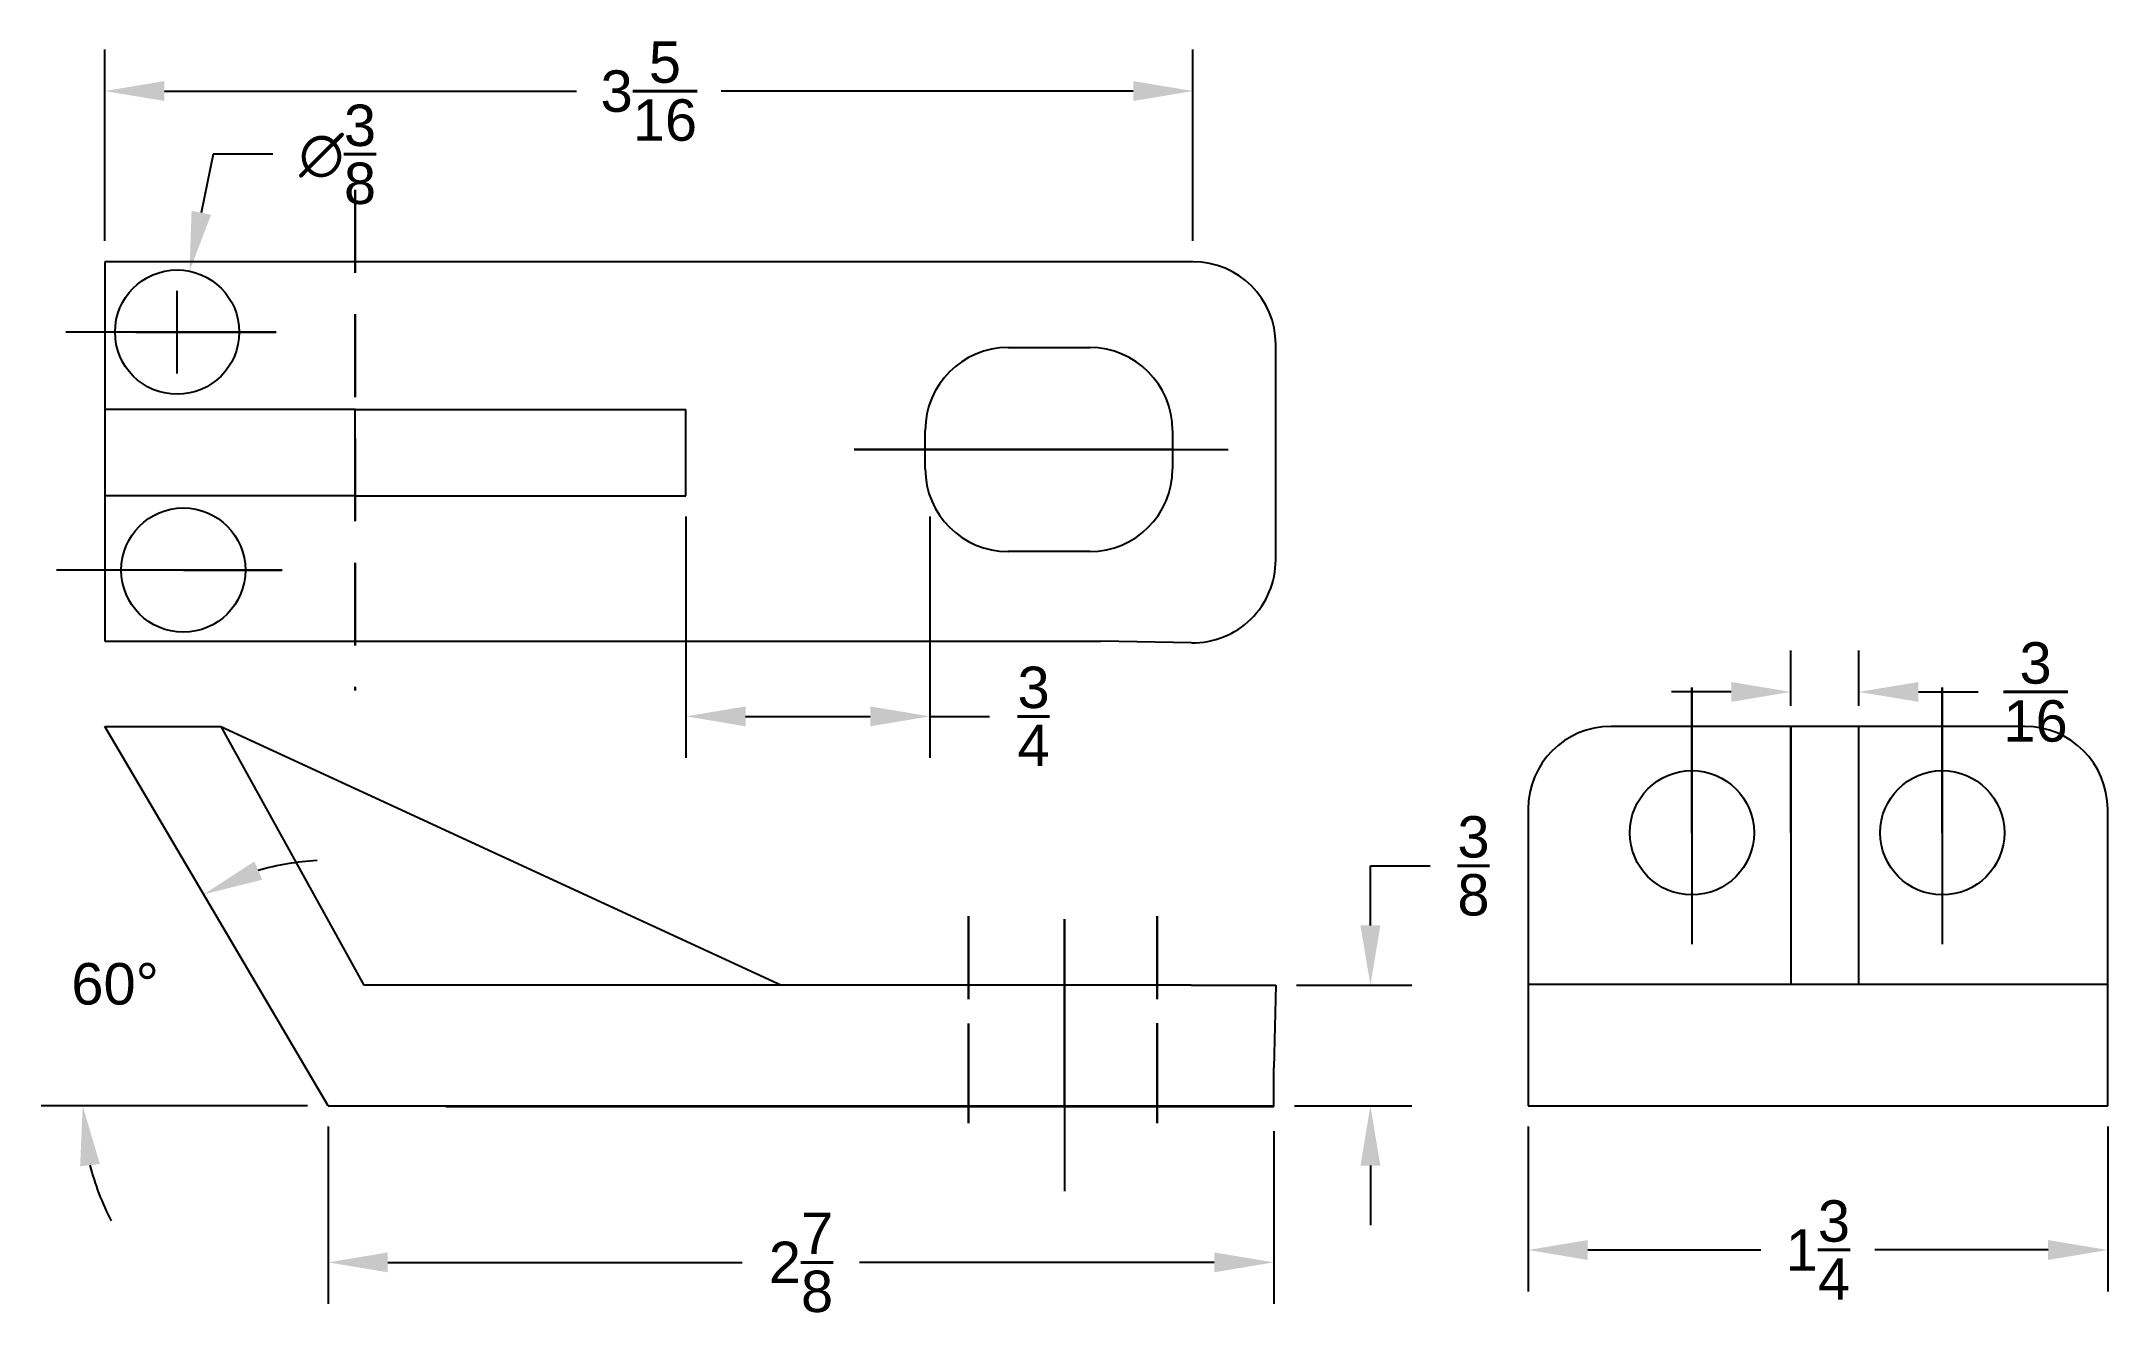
# Model space of a CAD drawing. Header units: inches. Extents: x -0.24 to 6, y -0.37 to 3.47.
import ezdxf

# ---------------------------------------------------------------- set-up
doc = ezdxf.new("R2010")
doc.units = ezdxf.units.IN
doc.header["$MEASUREMENT"] = 0
doc.linetypes.add('CENTER', pattern=[2, 1.25, -0.25, 0.25, -0.25])
doc.linetypes.add('HIDDEN', pattern=[0.375, 0.25, -0.125])
doc.layers.add('Center lines', color=1, linetype='CENTER')
doc.layers.add('Object Lines', color=5, linetype='Continuous')
doc.layers.add('Dimensions', color=6, linetype='Continuous', lineweight=40)
doc.layers.add('Hidden Lines', color=4, linetype='HIDDEN', lineweight=30)
doc.styles.get("Standard").update_dxf_attribs({"font": 'ARIAL.TTF'})
doc.dimstyles.new('Mechanical', dxfattribs={"dimtxt": 0.125, "dimasz": 0.18, "dimexe": 0.125, "dimexo": 0.0625, "dimgap": 0.09, "dimtad": 0, "dimtih": 1, "dimtoh": 1, "dimdec": 4, "dimzin": 0, "dimdsep": 46, "dimlunit": 5, "dimtxsty": 'Standard', "dimcen": -0.125, "dimadec": 0, "dimazin": 0, "dimtfac": 1, "dimtdec": 4, "dimtofl": 0, "dimtmove": 0, "dimatfit": 3, "dimfxl": 1, "dimtolj": 1, "dimtzin": 0, "dimarcsym": 0})

# ---------------------------------------------------------------- blocks, each defined once
blk = doc.blocks.new('*D17')
at = {"layer": 'Defpoints', "color": 0}
for p in [(3.2356, 3.3201), (-0.0498, 2.8051), (3.2356, 2.8051)]:
    blk.add_point(p, dxfattribs=at)
at = {"layer": 'Dimensions', "color": 0, "lineweight": -2}
for p, q in [((-0.0498, 2.8676), (-0.0498, 3.4451)), ((3.2356, 2.8676), (3.2356, 3.4451)), ((0.1302, 3.3201), (1.3744, 3.3201)), ((3.0556, 3.3201), (1.8114, 3.3201))]:
    blk.add_line(p, q, dxfattribs=at)
at = {"layer": 'Dimensions', "color": 0}
for points in [[(0.1302, 3.3501), (0.1302, 3.2901), (-0.0498, 3.3201)], [(3.0556, 3.3501), (3.0556, 3.2901), (3.2356, 3.3201)]]:
    blk.add_solid(points, dxfattribs=at)
at = {"layer": 'Dimensions', "color": 0, "insert": (1.5929, 3.3201), "char_height": 0.125, "attachment_point": 5}
blk.add_mtext('\\A1;3{\\H1.000000x;\\S5/16;}', dxfattribs=at)
blk = doc.blocks.new('*D18')
at = {"layer": 'Defpoints', "color": 0}
for p in [(4.2475, 0.2571), (5.9975, 0.2571), (5.9975, -0.1777)]:
    blk.add_point(p, dxfattribs=at)
at = {"layer": 'Dimensions', "color": 0, "lineweight": -2}
for p, q in [((4.2475, 0.1946), (4.2475, -0.3027)), ((5.9975, 0.1946), (5.9975, -0.3027)), ((4.4275, -0.1777), (4.9502, -0.1777)), ((5.8175, -0.1777), (5.2948, -0.1777))]:
    blk.add_line(p, q, dxfattribs=at)
at = {"layer": 'Dimensions', "color": 0}
for points in [[(4.4275, -0.1477), (4.4275, -0.2077), (4.2475, -0.1777)], [(5.8175, -0.1477), (5.8175, -0.2077), (5.9975, -0.1777)]]:
    blk.add_solid(points, dxfattribs=at)
at = {"layer": 'Dimensions', "color": 0, "insert": (5.1225, -0.1777), "char_height": 0.125, "attachment_point": 5}
blk.add_mtext('\\A1;1{\\H1.000000x;\\S3/4;}', dxfattribs=at)
blk = doc.blocks.new('*D19')
at = {"layer": 'Defpoints', "color": 0}
for p in [(0.6246, 0.2571), (3.4798, 0.2437), (3.4798, -0.215)]:
    blk.add_point(p, dxfattribs=at)
at = {"layer": 'Dimensions', "color": 0, "lineweight": -2}
for p, q in [((0.6246, 0.1946), (0.6246, -0.34)), ((3.4798, 0.1812), (3.4798, -0.34)), ((0.8046, -0.215), (1.875, -0.215)), ((3.2998, -0.215), (2.2294, -0.215))]:
    blk.add_line(p, q, dxfattribs=at)
at = {"layer": 'Dimensions', "color": 0}
for points in [[(0.8046, -0.185), (0.8046, -0.245), (0.6246, -0.215)], [(3.2998, -0.185), (3.2998, -0.245), (3.4798, -0.215)]]:
    blk.add_solid(points, dxfattribs=at)
at = {"layer": 'Dimensions', "color": 0, "insert": (2.0522, -0.215), "char_height": 0.125, "attachment_point": 5}
blk.add_mtext('\\A1;2{\\H1.000000x;\\S7/8;}', dxfattribs=at)
blk = doc.blocks.new('*D20')
at = {"layer": 'Defpoints', "color": 0}
for p in [(3.4856, 0.6217), (3.7715, 0.6217), (3.4798, 0.2571)]:
    blk.add_point(p, dxfattribs=at)
at = {"layer": 'Dimensions', "color": 0, "lineweight": -2}
for p, q in [((3.7715, 0.8017), (3.7715, 0.9817)), ((3.7715, 0.9817), (3.9515, 0.9817)), ((3.5481, 0.6217), (3.8965, 0.6217)), ((3.5423, 0.2571), (3.8965, 0.2571)), ((3.7715, 0.0771), (3.7715, -0.1029))]:
    blk.add_line(p, q, dxfattribs=at)
at = {"layer": 'Dimensions', "color": 0}
for points in [[(3.7415, 0.8017), (3.8015, 0.8017), (3.7715, 0.6217)], [(3.7415, 0.0771), (3.8015, 0.0771), (3.7715, 0.2571)]]:
    blk.add_solid(points, dxfattribs=at)
at = {"layer": 'Dimensions', "color": 0, "insert": (4.0827, 0.9817), "char_height": 0.125, "attachment_point": 5}
blk.add_mtext('\\A1;{\\H1.000000x;\\S3/8;}', dxfattribs=at)
blk = doc.blocks.new('*D21')
at = {"layer": 'Defpoints', "color": 0}
for p in [(-0.0498, 1.4024), (0.0543, 0.7301), (0.6246, 0.2571), (0.6246, 0.2571), (3.4798, 0.2571)]:
    blk.add_point(p, dxfattribs=at)
at = {"layer": 'Dimensions', "color": 0, "lineweight": -2}
blk.add_line((0.5621, 0.2571), (-0.2414, 0.2571), dxfattribs=at)
for start, end in [(92.58983, 106.5418), (193.95197, 207.90395)]:
    blk.add_arc((0.6246, 0.2571), 0.741, start, end, dxfattribs=at)
at = {"layer": 'Dimensions', "color": 0}
for points in [[(0.4256, 0.9399), (0.4017, 0.9949), (0.2486, 0.8956)], [(-0.1243, 0.0748), (-0.0647, 0.082), (-0.1164, 0.2571)]]:
    blk.add_solid(points, dxfattribs=at)
at = {"layer": 'Dimensions', "color": 0, "insert": (-0.0187, 0.6248), "char_height": 0.125, "attachment_point": 5}
blk.add_mtext('\\A1;60°', dxfattribs=at)
blk = doc.blocks.new('*D22')
at = {"layer": 'Defpoints', "color": 0}
for p in [(0.206, 2.7763), (0.1315, 2.4088)]:
    blk.add_point(p, dxfattribs=at)
at = {"layer": 'Dimensions', "color": 0, "lineweight": -2}
for p, q in [((0.2775, 3.1292), (0.2417, 2.9528)), ((0.4575, 3.1292), (0.2775, 3.1292)), ((0.1687, 2.4676), (0.1687, 2.7176)), ((0.0437, 2.5926), (0.2937, 2.5926))]:
    blk.add_line(p, q, dxfattribs=at)
at = {"layer": 'Dimensions', "color": 0}
blk.add_solid([(0.2123, 2.9587), (0.2711, 2.9468), (0.206, 2.7763)], dxfattribs=at)
at = {"layer": 'Dimensions', "color": 0, "insert": (0.6531, 3.1292), "char_height": 0.125, "attachment_point": 5}
blk.add_mtext('\\A1;∅{\\H1.000000x;\\S3/8;}', dxfattribs=at)
blk = doc.blocks.new('*D24')
at = {"layer": 'Defpoints', "color": 0}
for p in [(5.2462, 1.5066), (5.0408, 1.4024), (5.2462, 1.4024)]:
    blk.add_point(p, dxfattribs=at)
at = {"layer": 'Dimensions', "color": 0, "lineweight": -2}
for p, q in [((5.0408, 1.4649), (5.0408, 1.6316)), ((5.2462, 1.4649), (5.2462, 1.6316)), ((4.8608, 1.5066), (4.6808, 1.5066)), ((5.4262, 1.5066), (5.6062, 1.5066))]:
    blk.add_line(p, q, dxfattribs=at)
at = {"layer": 'Dimensions', "color": 0}
for points in [[(4.8608, 1.5366), (4.8608, 1.4766), (5.0408, 1.5066)], [(5.4262, 1.5366), (5.4262, 1.4766), (5.2462, 1.5066)]]:
    blk.add_solid(points, dxfattribs=at)
at = {"layer": 'Dimensions', "color": 0, "insert": (5.7798, 1.5066), "char_height": 0.125, "attachment_point": 5}
blk.add_mtext('\\A1;{\\H1.000000x;\\S3/16;}', dxfattribs=at)
blk = doc.blocks.new('*D25')
at = {"layer": 'Defpoints', "color": 0}
for p in [(1.7049, 2.0982), (2.4413, 2.0982), (2.4413, 1.4329)]:
    blk.add_point(p, dxfattribs=at)
at = {"layer": 'Dimensions', "color": 0, "lineweight": -2}
for p, q in [((1.7049, 2.0357), (1.7049, 1.3079)), ((2.4413, 2.0357), (2.4413, 1.3079)), ((1.8849, 1.4329), (2.2613, 1.4329)), ((2.4413, 1.4329), (2.6213, 1.4329))]:
    blk.add_line(p, q, dxfattribs=at)
at = {"layer": 'Dimensions', "color": 0}
for points in [[(1.8849, 1.4629), (1.8849, 1.4029), (1.7049, 1.4329)], [(2.2613, 1.4629), (2.2613, 1.4029), (2.4413, 1.4329)]]:
    blk.add_solid(points, dxfattribs=at)
at = {"layer": 'Dimensions', "color": 0, "insert": (2.7545, 1.4329), "char_height": 0.125, "attachment_point": 5}
blk.add_mtext('\\A1;{\\H1.000000x;\\S3/4;}', dxfattribs=at)

msp = doc.modelspace()

# ---------------------------------------------------------------- linework, layer by layer
at = {"layer": 'Center lines'}
for p, q in [((0.4674, 2.59259), (-0.16728, 2.59259)), ((0.16873, 2.59259), (0.4674, 2.59259)), ((2.42745, 2.23813), (2.21277, 2.23813)), ((2.21277, 2.23813), (3.34213, 2.23813)), ((3.17413, 2.23813), (2.42745, 2.23813)), ((0.48607, 1.87435), (-0.19528, 1.87435)), ((0.18739, 1.87435), (0.48607, 1.87435)), ((4.74217, 1.0815), (4.74217, 1.5199)), ((4.74217, 1.5199), (4.74217, 0.7457)), ((5.49819, 1.0815), (5.49819, 1.5199)), ((5.49819, 1.5199), (5.49819, 0.7457)), ((2.84746, 0.25707), (2.84746, 0.82033)), ((2.84746, 0.82033), (2.84746, -0.00051))]:
    msp.add_line(p, q, dxfattribs=at)
at = {"layer": 'Hidden Lines'}
for p, q in [((0.7062, 3.02166), (0.7062, 1.51057)), ((2.55812, 0.2554), (2.55812, 0.82965)), ((2.55812, 0.82965), (2.55812, 0.13008)), ((3.12746, 0.25707), (3.12746, 0.82965)), ((3.12746, 0.82965), (3.12746, 0.11142))]:
    msp.add_line(p, q, dxfattribs=at)
at = {"layer": 'Object Lines'}
for p, q in [((2.95759, 2.80511), (-0.04982, 2.80511)), ((-0.04982, 2.80511), (-0.04982, 1.65982)), ((3.23564, 2.80511), (2.95759, 2.80511)), ((2.67745, 2.54595), (2.92413, 2.54595)), ((3.48564, 1.90494), (3.48564, 2.55511)), ((0.7062, 2.35939), (-0.04982, 2.35939)), ((0.7062, 2.2324), (0.7062, 2.35939)), ((0.7062, 2.35939), (1.70489, 2.35939)), ((1.70489, 2.09822), (1.70489, 2.35939)), ((2.42745, 2.18032), (2.42745, 2.29595)), ((3.17413, 2.29595), (3.17413, 2.23813)), ((3.17413, 2.23813), (3.17413, 2.18032)), ((0.7062, 2.09822), (-0.04982, 2.09822)), ((0.7062, 2.09822), (1.70489, 2.09822)), ((2.92413, 1.93032), (2.67745, 1.93032)), ((-0.04982, 1.65982), (2.95759, 1.65982)), ((3.23122, 1.65498), (2.95759, 1.65982)), ((0.62464, 0.25707), (-0.04982, 1.40236)), ((-0.04982, 1.40236), (0.30034, 1.40236)), ((-0.04982, 1.40236), (0.30034, 1.40236)), ((0.30034, 1.40236), (0.73274, 0.62166)), ((0.30034, 1.40236), (1.99388, 0.62166)), ((5.74749, 1.40236), (4.49749, 1.40236)), ((5.04084, 1.0815), (5.04084, 1.40236)), ((5.04084, 1.40236), (5.04084, 0.62444)), ((5.24618, 0.62444), (5.24618, 1.40236)), ((4.24749, 1.15236), (4.24749, 0.25707)), ((5.99749, 0.25707), (5.99749, 1.15236)), ((4.24749, 0.62444), (5.99749, 0.62444)), ((5.04084, 0.62444), (5.24618, 0.62444)), ((3.22981, 0.62166), (0.73274, 0.62166)), ((3.22981, 0.62166), (3.48564, 0.62166)), ((3.48564, 0.62166), (3.47981, 0.37166)), ((3.47981, 0.2554), (3.47981, 0.37166)), ((0.97988, 0.2554), (0.62464, 0.25707)), ((0.62464, 0.25707), (3.47981, 0.25707)), ((0.97988, 0.2554), (3.47981, 0.2554)), ((4.24749, 0.25707), (4.24749, 0.25707)), ((4.24749, 0.25707), (5.99749, 0.25707))]:
    msp.add_line(p, q, dxfattribs=at)
for centre in [(0.16873, 2.59259), (0.18739, 1.87435), (4.74217, 1.0815), (5.49819, 1.0815)]:
    msp.add_circle(centre, 0.1875, dxfattribs=at)
for centre, start, end in [((3.23564, 2.55511), 0, 90), ((2.67745, 2.29595), 90, 180), ((2.92413, 2.29595), 0, 90), ((2.67745, 2.18032), 180, 270), ((2.92413, 2.18032), 270, 0), ((3.23564, 1.90494), 268.988002, 0), ((4.49749, 1.15236), 90, 180), ((5.74749, 1.15236), 0, 90)]:
    msp.add_arc(centre, 0.25, start, end, dxfattribs=at)

# ---------------------------------------------------------------- dimensions: what is measured, and where the dimension line sits
at = {"layer": 'Dimensions'}
for base, p1, p2, picture, middle in [((3.23564, 3.32015), (-0.04982, 2.80511), (3.23564, 2.80511), '*D17', (1.59291, 3.32015)), ((2.44131, 1.43288), (1.70489, 2.09822), (2.44131, 2.09822), '*D25', (2.75454, 1.43288)), ((5.24618, 1.50663), (5.04084, 1.40236), (5.24618, 1.40236), '*D24', (5.77978, 1.50663)), ((3.47981, -0.21505), (0.62464, 0.25707), (3.47981, 0.24369), '*D19', (2.05222, -0.21505)), ((5.99749, -0.17774), (4.24749, 0.25707), (5.99749, 0.25707), '*D18', (5.12249, -0.17774))]:
    dim = msp.add_linear_dim(base=base, p1=p1, p2=p2, dimstyle='Mechanical', dxfattribs=at)
    dim.commit()
    dim.dimension.update_dxf_attribs({"geometry": picture, "text_midpoint": middle})
dim = msp.add_diameter_dim_2p(p1=(0.13148, 2.40882), p2=(0.20598, 2.77635), dimstyle='Mechanical', dxfattribs=at)
dim.commit()
dim.dimension.update_dxf_attribs({"geometry": '*D22', "text_midpoint": (0.65306, 3.12917)})
dim = msp.add_angular_dim_2l(base=(0.05425, 0.73012), line1=((0.62464, 0.25707), (-0.04982, 1.40236)), line2=((0.62464, 0.25707), (3.47981, 0.25707)), dimstyle='Mechanical', dxfattribs=at)
dim.commit()
dim.dimension.update_dxf_attribs({"geometry": '*D21', "text_midpoint": (-0.0187, 0.62481)})
dim = msp.add_linear_dim(base=(3.77148, 0.62166), p1=(3.47981, 0.25707), p2=(3.48564, 0.62166), angle=90, dimstyle='Mechanical', dxfattribs=at)
dim.commit()
dim.dimension.update_dxf_attribs({"geometry": '*D20', "text_midpoint": (4.08266, 0.98166)})

doc.saveas('drawing.dxf')
